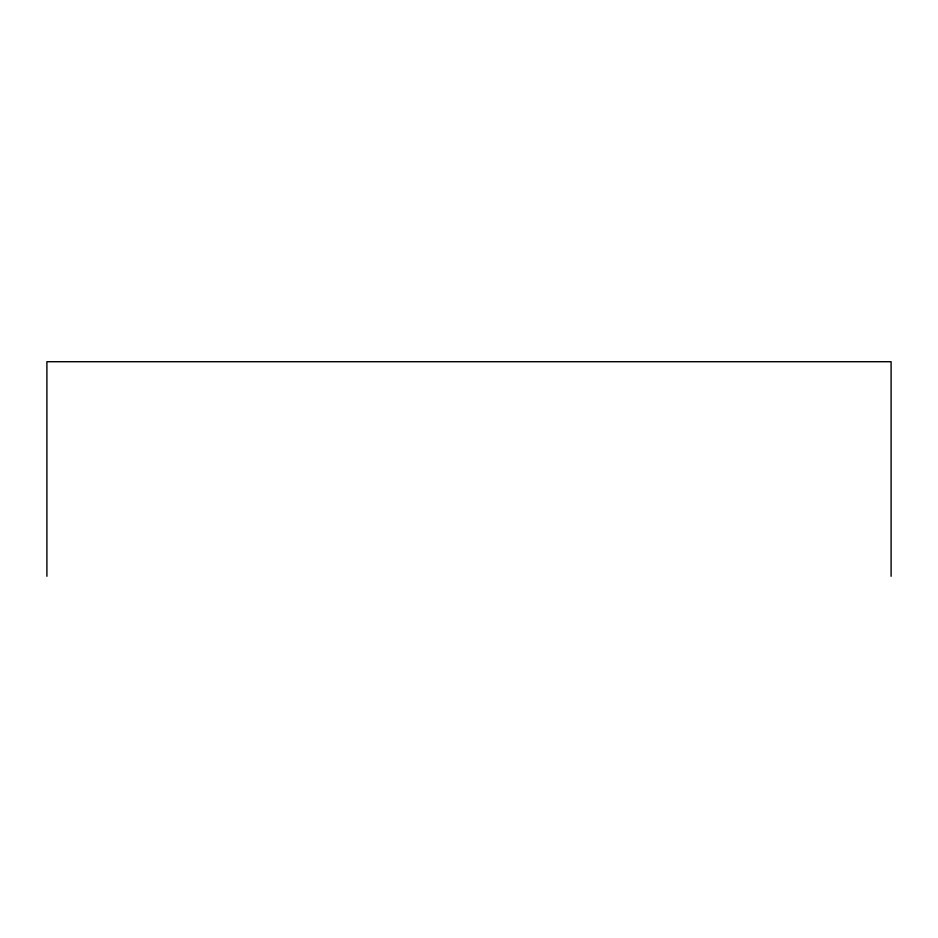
<?xml version="1.0" encoding="UTF-8"?>
<svg xmlns="http://www.w3.org/2000/svg" width="938" height="938" viewBox="0 0 938 938"><rect width="100%" height="100%" fill="white"/><g stroke="black" fill="none" stroke-linecap="round" stroke-linejoin="round"><path stroke-width="1.41" d="M891.1 576.284L891.1 361.716L46.9 361.716L46.9 576.284"/></g></svg>
